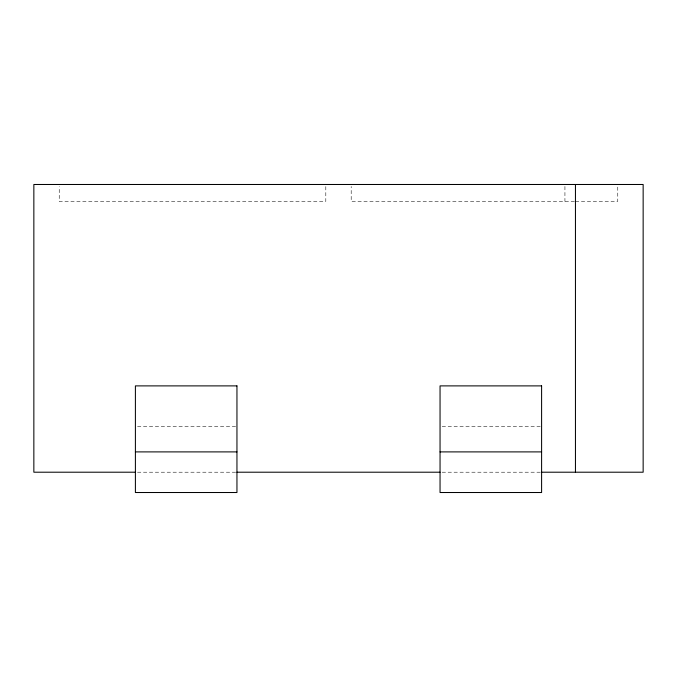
<?xml version="1.0" encoding="UTF-8"?>
<svg xmlns="http://www.w3.org/2000/svg" width="677" height="677" viewBox="0 0 677 677"><rect width="100%" height="100%" fill="white"/><g stroke="black" fill="none" stroke-linecap="round" stroke-linejoin="round"><path stroke-width="0.51" stroke-dasharray="3.38 2.54" d="M574.443 201.407L351.194 201.407L351.194 186.471M575.45 201.407L617.762 201.407L617.762 186.471M137.516 426.51L235.892 426.51M442.166 426.51L540.542 426.51M137.516 472.207L235.892 472.207M442.166 472.207L540.542 472.207M564.931 186.471L564.931 201.407M325.806 186.598L325.806 201.407L59.237 201.407L59.237 186.598"/><path stroke-width="1.02" d="M135.4 451.897L236.95 451.897M440.05 451.897L541.6 451.897M135.4 472.207L33.85 472.207L33.85 184.482L643.15 184.482L643.15 472.207L541.6 472.207M236.95 472.207L440.05 472.207M575.45 184.482L575.45 472.207M236.95 385.89L135.4 385.89L135.4 492.517L236.95 492.517L236.95 385.89M541.6 385.89L440.05 385.89L440.05 492.517L541.6 492.517L541.6 385.89"/></g></svg>
